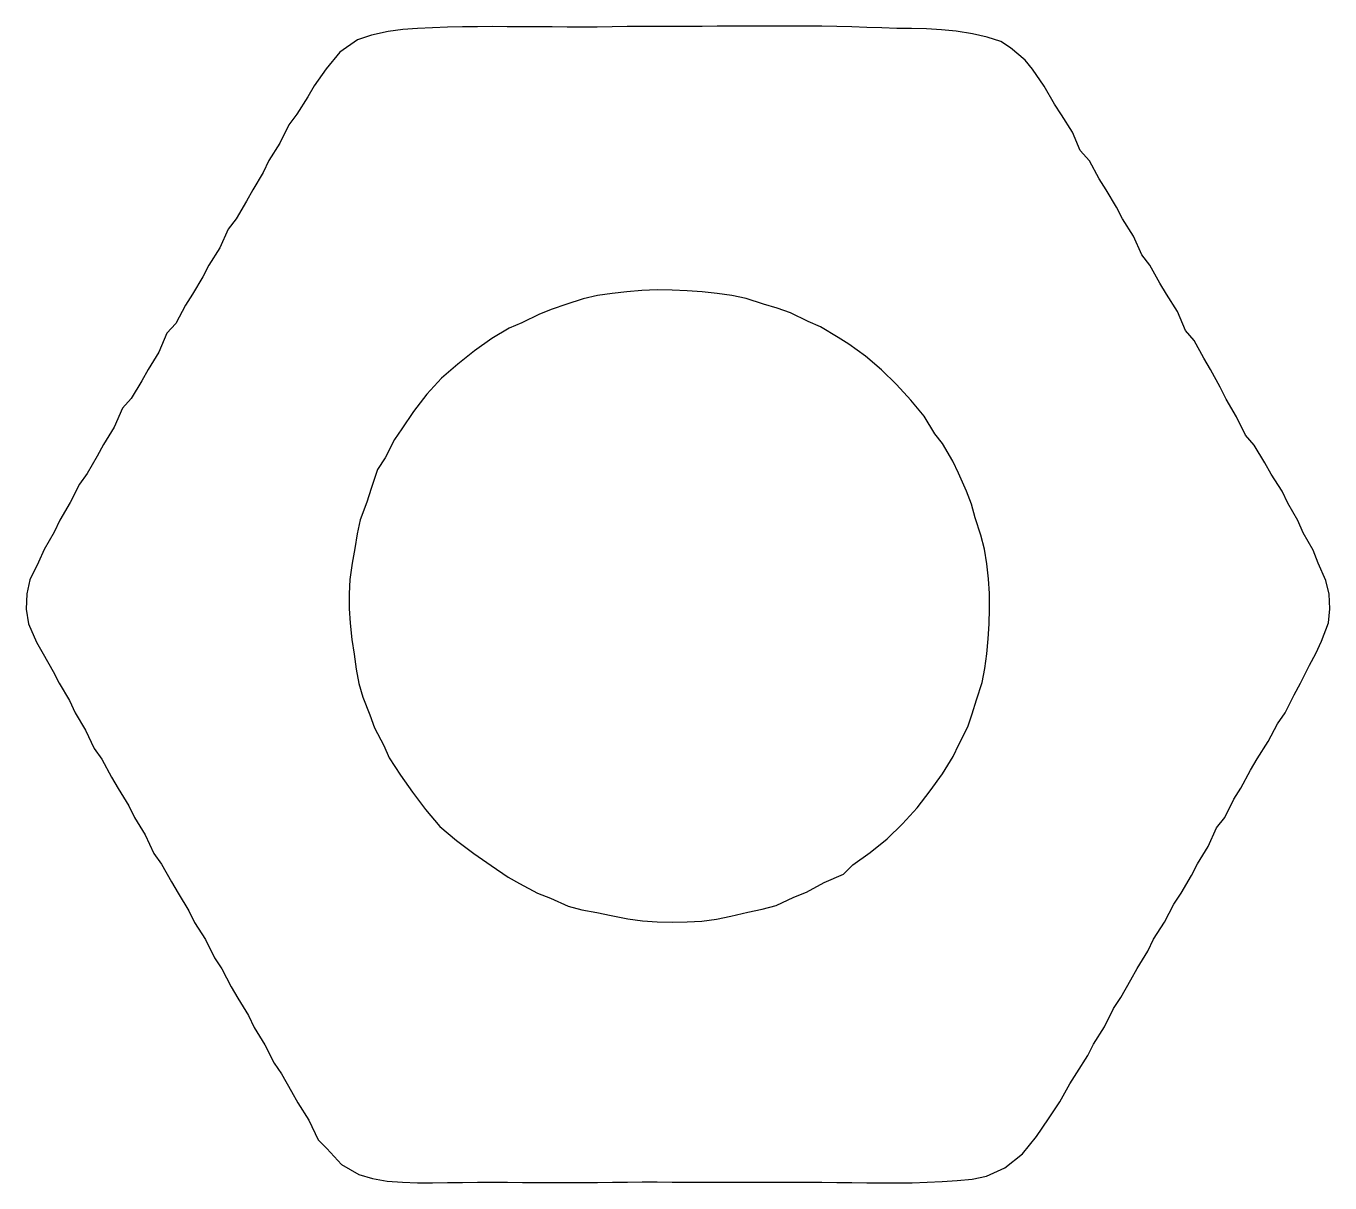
# Model space of a CAD drawing. Extents: x 234.9 to 321.9, y 284.7 to 361.9.
import ezdxf

# ---------------------------------------------------------------- set-up
doc = ezdxf.new("R2010")
doc.units = 0
doc.layers.get('0').update_dxf_attribs({"linetype": 'CONTINUOUS'})

msp = doc.modelspace()

# ---------------------------------------------------------------- linework, layer by layer
for points in [[(257.077, 285.212), (257.994, 284.945), (258.974, 284.781), (259.986, 284.692), (261.003, 284.66), (262.007, 284.664), (263.002, 284.677), (264.003, 284.687), (265.005, 284.694), (266.004, 284.698), (266.999, 284.696), (267.999, 284.687), (269.007, 284.68), (270.005, 284.682), (270.999, 284.683), (272.001, 284.684), (273.007, 284.686), (274.007, 284.694), (275.007, 284.707), (276.006, 284.717), (277, 284.716), (277.998, 284.705), (279.001, 284.694), (280.009, 284.699), (281.009, 284.707), (282.002, 284.709), (283, 284.703), (284.008, 284.703), (285.006, 284.708), (286.003, 284.709), (287.002, 284.703), (288, 284.695), (289, 284.686), (290.003, 284.677), (291.005, 284.667), (292.003, 284.656), (293.005, 284.652), (294.012, 284.661), (295.013, 284.692), (296.016, 284.737), (297.023, 284.805), (298.019, 284.908), (298.981, 285.093), (300.216, 285.653), (301.393, 286.592), (302.326, 287.75), (303.112, 288.932), (303.873, 290.077), (304.543, 291.269), (305.006, 291.997), (305.738, 293.152), (306.138, 293.923), (306.858, 295.08), (307.466, 296.296), (307.946, 297.029), (308.614, 298.214), (309.039, 298.979), (309.753, 300.139), (310.141, 300.924), (310.871, 302.077), (311.499, 303.271), (311.974, 304.016), (312.662, 305.194), (313.066, 305.967), (313.773, 307.131), (314.346, 308.371), (314.885, 309.061), (315.497, 310.279), (315.961, 311.022), (316.611, 312.215), (317.043, 312.978), (317.79, 314.128), (318.409, 315.324), (318.915, 316.045), (319.528, 317.254), (319.948, 318.029), (320.544, 319.231), (320.968, 320.019), (321.356, 320.843), (321.81, 322.054), (321.911, 323.005), (321.857, 323.974), (321.644, 324.883), (321.126, 326.056), (320.795, 326.908), (320.134, 328.073), (319.775, 328.889), (319.094, 330.055), (318.721, 330.847), (317.994, 332), (317.567, 332.755), (316.848, 333.92), (316.28, 334.586), (315.683, 335.826), (314.987, 336.997), (314.589, 337.798), (313.943, 338.973), (313.492, 339.74), (312.85, 340.923), (312.273, 341.582), (311.729, 342.85), (311.009, 344.009), (310.561, 344.746), (309.885, 345.941), (309.352, 346.649), (308.792, 347.888), (308.072, 349.044), (307.67, 349.818), (306.963, 350.984), (306.499, 351.72), (305.853, 352.921), (305.239, 353.6), (304.722, 354.841), (303.986, 355.997), (303.513, 356.71), (302.835, 357.908), (302.044, 359.037), (301.573, 359.65), (300.58, 360.473), (299.946, 360.896), (299.038, 361.184), (298.052, 361.41), (296.959, 361.587), (295.979, 361.673), (294.987, 361.723), (293.987, 361.747), (292.987, 361.766), (291.986, 361.794), (290.987, 361.83), (289.988, 361.865), (288.989, 361.893), (287.991, 361.909), (286.992, 361.915), (285.992, 361.914), (284.992, 361.914), (283.992, 361.917), (282.993, 361.918), (281.993, 361.911), (280.992, 361.902), (279.991, 361.897), (278.993, 361.896), (277.992, 361.896), (276.992, 361.894), (275.993, 361.889), (274.994, 361.879), (273.993, 361.864), (272.991, 361.851), (271.991, 361.849), (270.991, 361.855), (269.991, 361.86), (268.99, 361.863), (267.99, 361.867), (266.992, 361.874), (265.991, 361.878), (264.992, 361.875), (263.993, 361.861), (262.995, 361.837), (261.998, 361.802), (261.005, 361.756), (260.02, 361.682), (259.045, 361.562), (257.919, 361.304), (256.991, 360.992), (255.816, 360.172), (254.894, 359.062), (254.093, 357.93), (253.664, 357.195), (252.931, 356.029), (252.416, 355.327), (251.802, 354.102), (251.081, 352.946), (250.692, 352.147), (250.013, 350.981), (249.589, 350.215), (248.9, 349.043), (248.357, 348.346), (247.795, 347.1), (247.071, 345.947), (246.657, 345.174), (245.964, 344.008), (245.501, 343.266), (244.863, 342.062), (244.269, 341.415), (243.734, 340.134), (243.023, 338.974), (242.585, 338.227), (241.886, 337.052), (241.307, 336.4), (240.735, 335.137), (240.03, 333.97), (239.613, 333.196), (238.934, 332.023), (238.432, 331.318), (237.807, 330.09), (237.117, 328.927), (236.74, 328.118), (236.068, 326.952), (235.691, 326.123), (235.119, 324.942), (234.905, 324.006), (234.864, 322.977), (235.023, 321.998), (235.557, 320.77), (235.996, 319.988), (236.676, 318.819), (237.073, 318.029), (237.759, 316.868), (238.131, 316.057), (238.826, 314.897), (239.416, 313.67), (239.911, 312.945), (240.561, 311.742), (241.004, 310.992), (241.726, 309.834), (242.114, 309.052), (242.824, 307.896), (243.397, 306.663), (243.911, 305.941), (244.574, 304.752), (245.011, 303.995), (245.721, 302.835), (246.119, 302.054), (246.845, 300.903), (247.443, 299.689), (247.925, 298.951), (248.566, 297.757), (249.003, 296.99), (249.704, 295.828), (250.089, 295.034), (250.806, 293.877), (251.419, 292.66), (251.925, 291.947), (252.582, 290.756), (253.018, 289.998), (253.739, 288.839), (254.354, 287.527), (254.948, 286.95), (255.913, 285.885), (257.077, 285.212)], [(275.04, 302.282), (276.017, 302.157), (277.006, 302.085), (278.001, 302.06), (278.997, 302.081), (279.987, 302.146), (280.965, 302.264), (281.924, 302.465), (283.057, 302.737), (284.015, 302.944), (284.939, 303.187), (286.114, 303.74), (286.962, 304.081), (288.144, 304.725), (289.442, 305.28), (290.068, 305.892), (291.211, 306.712), (292.347, 307.626), (293.378, 308.638), (294.355, 309.702), (295.23, 310.834), (296.036, 311.977), (296.752, 313.131), (297.134, 313.932), (297.733, 315.11), (298.036, 315.985), (298.307, 316.916), (298.685, 318.065), (298.881, 319.017), (299.004, 319.998), (299.092, 320.992), (299.157, 321.987), (299.192, 322.994), (299.178, 324.01), (299.112, 325.007), (299.004, 326), (298.851, 326.971), (298.596, 327.905), (298.23, 329.064), (297.988, 329.996), (297.648, 330.863), (297.119, 332.054), (296.741, 332.866), (296.046, 334.028), (295.537, 334.691), (294.821, 335.861), (293.923, 336.933), (292.975, 337.978), (291.966, 338.964), (290.902, 339.878), (289.783, 340.669), (289.071, 341.122), (287.911, 341.835), (287.082, 342.184), (285.9, 342.769), (285.019, 343.07), (284.094, 343.337), (282.934, 343.729), (281.985, 343.933), (281.004, 344.064), (280.011, 344.163), (279.007, 344.238), (278.005, 344.287), (276.993, 344.296), (275.979, 344.254), (274.976, 344.171), (273.984, 344.058), (273.01, 343.913), (272.061, 343.71), (270.897, 343.314), (269.986, 343.018), (269.132, 342.677), (267.953, 342.086), (267.12, 341.735), (265.957, 341.058), (264.812, 340.237), (263.692, 339.344), (262.605, 338.396), (261.613, 337.336), (260.738, 336.172), (259.949, 335.022), (259.451, 334.31), (258.843, 333.07), (258.329, 332.291), (257.914, 331.023), (257.604, 330.128), (257.173, 328.944), (256.974, 327.997), (256.805, 327.03), (256.638, 326.049), (256.489, 324.952), (256.427, 323.989), (256.436, 323.007), (256.505, 322.027), (256.618, 320.953), (256.757, 319.958), (256.912, 318.975), (257.088, 318.011), (257.34, 317.093), (257.816, 315.926), (258.127, 315.047), (258.754, 313.878), (259.104, 313.048), (259.853, 311.895), (260.667, 310.743), (261.526, 309.585), (262.482, 308.466), (263.595, 307.52), (264.756, 306.656), (265.918, 305.862), (267.049, 305.071), (267.816, 304.655), (269.01, 304.015), (269.875, 303.674), (271.05, 303.132), (271.978, 302.899), (272.958, 302.708), (273.934, 302.504), (275.04, 302.282)]]:
    msp.add_lwpolyline(points)

doc.saveas('drawing.dxf')
